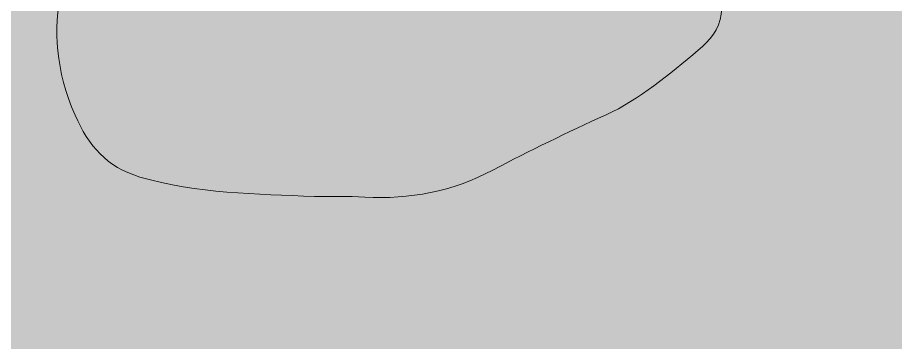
# Model space of a CAD drawing. Extents: x 404 to 2596, y -2984 to -16.
# Drawn here: x 2449.6 to 2523, y -2604.1 to -2576.9 of the extents above; entities that cross this region are included whole.
import ezdxf

# ---------------------------------------------------------------- set-up
doc = ezdxf.new("R2010")
doc.units = 0
doc.header["$MEASUREMENT"] = 0
doc.layers.add('Layer 1', color=7, linetype='Continuous')

# ---------------------------------------------------------------- blocks, each defined once
blk = doc.blocks.new('block 2')
at = {"layer": 'Layer 1', "lineweight": 0}
blk.add_open_spline([(2506.552, -2565.453), (2508.648, -2568.771), (2508.881, -2572.731), (2508.474, -2576.632), (2508.357, -2577.913), (2507.483, -2578.844), (2506.552, -2579.66), (2504.107, -2581.698), (2501.719, -2583.735), (2498.808, -2585.074), (2495.605, -2586.53), (2492.461, -2588.044), (2489.376, -2589.674), (2485.998, -2591.48), (2482.446, -2592.12), (2478.661, -2591.945), (2477.264, -2591.83), (2475.867, -2591.888), (2474.469, -2591.888), (2469.578, -2591.655), (2464.687, -2591.655), (2459.854, -2590.257), (2457.059, -2589.384), (2455.604, -2587.695), (2454.44, -2585.074), (2451.237, -2577.68), (2453.449, -2571.217), (2457.932, -2565.453), (2461.892, -2560.27), (2467.249, -2556.485), (2473.072, -2553.457), (2475.925, -2551.944), (2478.895, -2552.002), (2481.806, -2552.41), (2486.522, -2553.108), (2491.064, -2554.273), (2495.489, -2556.019), (2500.263, -2557.941), (2503.932, -2561.26), (2506.552, -2565.453)], degree=3, knots=[0, 0, 0, 0, 1, 1, 1, 2, 2, 2, 3, 3, 3, 4, 4, 4, 5, 5, 5, 6, 6, 6, 7, 7, 7, 8, 8, 8, 9, 9, 9, 10, 10, 10, 11, 11, 11, 12, 12, 12, 13, 13, 13, 13], dxfattribs=at)

msp = doc.modelspace()

# ---------------------------------------------------------------- hatches: boundary and pattern name
at = {"layer": 'Layer 1', "true_color": 0x76d1f6}
h = msp.add_hatch(color=141, dxfattribs=at)
h.dxf.hatch_style = 2
h.paths.add_polyline_path([(2578.583, -15.635), (2435.054, -15.635), (2420.089, -15.635), (2200.748, -15.635), (2164.88, -15.635), (2149.334, -15.635), (2082.606, -15.635), (2011.917, -15.635), (1983.562, -15.635), (1964.521, -15.635), (1018.504, -15.635), (999.463, -15.635), (971.107, -15.635), (900.419, -15.635), (833.691, -15.635), (818.145, -15.635), (782.276, -15.635), (562.936, -15.635), (547.971, -15.635), (404.442, -15.635), (404.442, -179.836), (404.442, -221.059), (404.442, -247.204), (404.442, -297.337), (404.442, -433.355), (404.442, -458.917), (404.442, -480.752), (404.442, -552.197), (404.442, -570.247), (404.442, -2983.813), (2596.454, -2983.813), (2596.454, -2967.509), (2596.454, -2803.31), (2596.454, -2762.085), (2596.454, -2735.941), (2596.454, -2685.807), (2596.454, -2549.789), (2596.454, -2524.227), (2596.454, -2502.392), (2596.454, -2430.948), (2596.454, -2412.897), (2596.454, -15.635)])

# ---------------------------------------------------------------- block references
at = {"layer": 'Layer 1'}
msp.add_blockref('block 2', (0, 0), dxfattribs=at)

doc.saveas('drawing.dxf')
